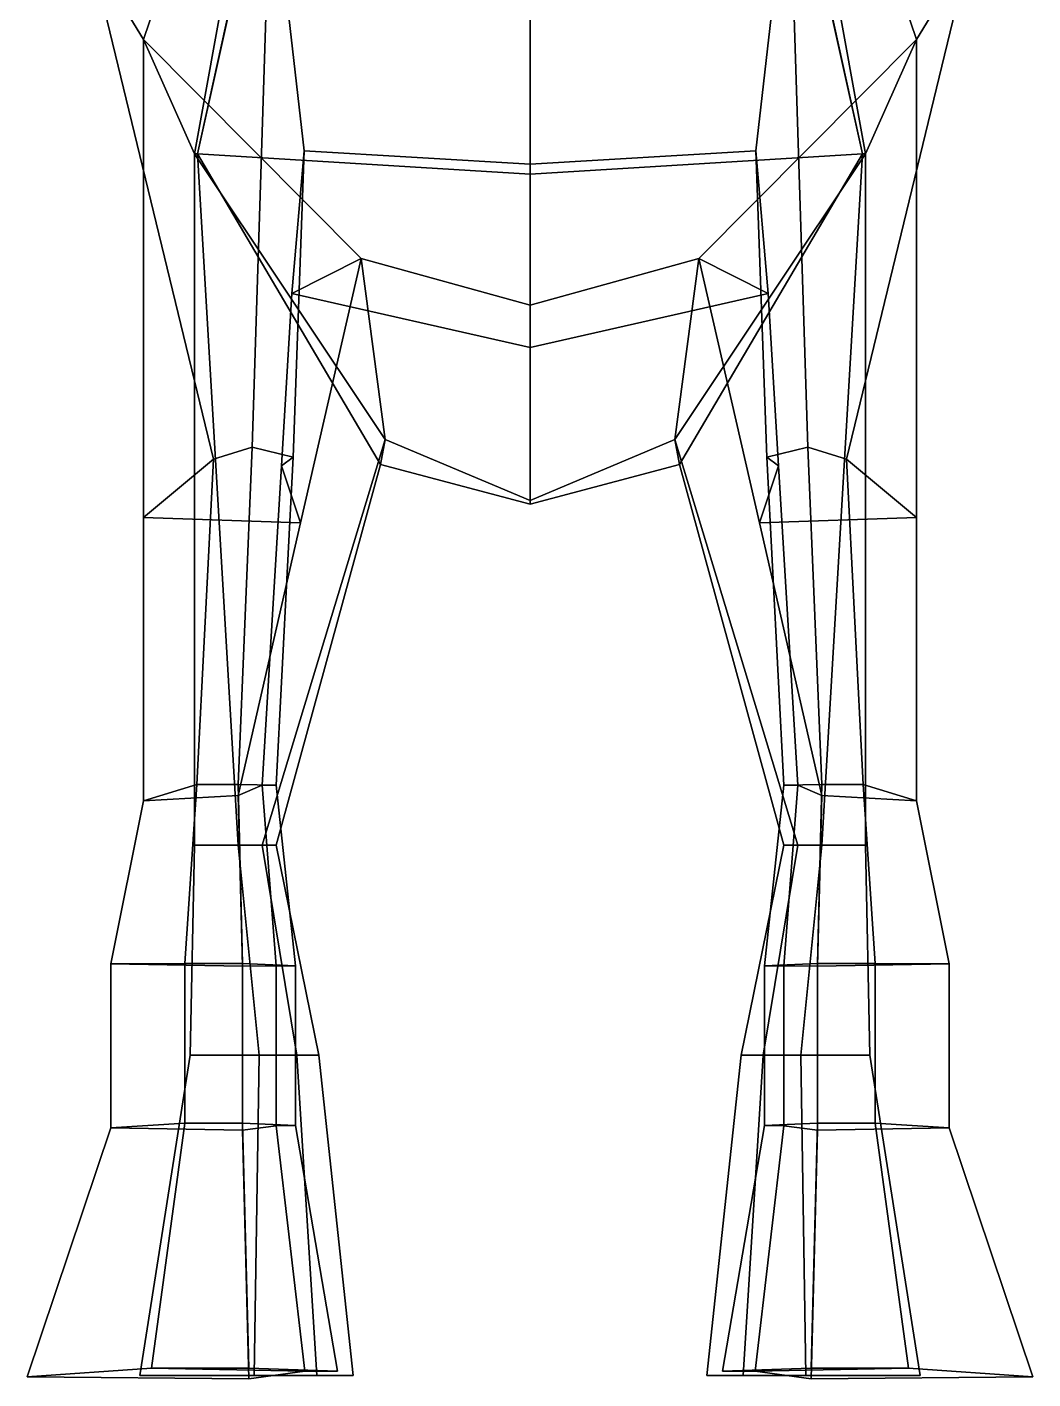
# Model space of a CAD drawing. Extents: x -89 to 89, y -151 to 298.
# Drawn here: x -85 to 85, y -151.2 to 77.1 of the extents above; entities that cross this region are included whole.
import ezdxf

# ---------------------------------------------------------------- set-up
doc = ezdxf.new("R2010")
doc.units = 0

msp = doc.modelspace()

# ---------------------------------------------------------------- linework, layer by layer
for points in [[(-56.196556, 55.719395, 145.009964), (-43.262306, 114.291443, 167.42041), (-38.360844, 151.407471, 163.629013), (-42.906624, 115.418251, 125.984535)], [(56.196556, 55.719395, 145.009964), (42.906624, 115.418251, 125.984535), (38.360844, 151.407471, 163.629013), (43.262306, 114.291443, 167.42041)], [(-49.295223, 122.11908, 22.690958), (-40.100159, 127.325584, -14.379678), (-74.194695, 89.570076, -23.743523), (-65.266708, 75.03653, 24.274269)], [(49.295223, 122.11908, 22.690958), (65.266708, 75.03653, 24.274269), (74.194695, 89.570076, -23.743523), (40.100159, 127.325584, -14.379678)], [(-65.266708, 75.03653, 24.274269), (-56.653183, 55.676239, 95.513779), (-45.408913, 117.72094, 94.560432), (-49.295223, 122.11908, 22.690958)], [(65.266708, 75.03653, 24.274269), (49.295223, 122.11908, 22.690958), (45.408913, 117.72094, 94.560432), (56.653183, 55.676239, 95.513779)], [(-56.653183, 55.676239, 95.513779), (-56.196556, 55.719395, 145.009964), (-42.906624, 115.418251, 125.984535), (-45.408913, 117.72094, 94.560432)], [(56.653183, 55.676239, 95.513779), (45.408913, 117.72094, 94.560432), (42.906624, 115.418251, 125.984535), (56.196556, 55.719395, 145.009964)], [(-56.196556, 55.719395, 145.009964), (0, 52.294697, 186.231537), (0, 79.202515, 185.943878), (-43.262306, 114.291443, 167.42041)], [(56.196556, 55.719395, 145.009964), (43.262306, 114.291443, 167.42041), (0, 79.202515, 185.943878), (0, 52.294697, 186.231537)], [(0, 53.949993, -57.654053), (-38.173256, 56.235767, -46.071136), (-43.795223, 105.466805, -50.008175), (0, 109.90554, -66.753639)], [(0, 53.949993, -57.654053), (0, 109.90554, -66.753639), (43.795223, 105.466805, -50.008175), (38.173256, 56.235767, -46.071136)], [(-43.795223, 105.466805, -50.008175), (-46.948997, 6.167488, -58.443775), (-53.469509, 4.133306, -54.061344), (-74.194695, 89.570076, -23.743523)], [(-43.795223, 105.466805, -50.008175), (-38.173256, 56.235767, -46.071136), (-39.994251, 4.470173, -54.787102), (-46.948997, 6.167488, -58.443775)], [(43.795223, 105.466805, -50.008175), (46.948997, 6.167488, -58.443775), (39.994251, 4.470173, -54.787102), (38.173256, 56.235767, -46.071136)], [(43.795223, 105.466805, -50.008175), (74.194695, 89.570076, -23.743523), (53.469509, 4.133306, -54.061344), (46.948997, 6.167488, -58.443775)], [(-65.266708, 75.03653, 24.274269), (-74.194695, 89.570076, -23.743523), (-53.469509, 4.133306, -54.061344), (-65.266708, -5.72667, 3.274007)], [(65.266708, 75.03653, 24.274269), (65.266708, -5.72667, 3.274007), (53.469509, 4.133306, -54.061344), (74.194695, 89.570076, -23.743523)], [(-28.523993, 38.000999, 24.984426), (-24.486109, 7.469818, 96.463905), (-56.653183, 55.676239, 95.513779), (-65.266708, 75.03653, 24.274269)], [(-65.266708, 75.03653, 24.274269), (-65.266708, -5.72667, 3.274007), (-38.7514, -6.642012, 8.054662), (-28.523993, 38.000999, 24.984426)], [(28.523993, 38.000999, 24.984426), (65.266708, 75.03653, 24.274269), (56.653183, 55.676239, 95.513779), (24.486109, 7.469818, 96.463905)], [(65.266708, 75.03653, 24.274269), (28.523993, 38.000999, 24.984426), (38.7514, -6.642012, 8.054662), (65.266708, -5.72667, 3.274007)], [(-49.295223, -61.071785, 133.312683), (-56.196556, 55.719395, 145.009964), (-56.653183, 55.676239, 95.513779), (-56.653183, -61.071785, 114.185379)], [(-45.257339, -61.071785, 114.61293), (-56.653183, -61.071785, 114.185379), (-56.653183, 55.676239, 95.513779), (-24.486109, 7.469818, 96.463905)], [(0, -3.471979, 145.009964), (0, 52.294697, 186.231537), (-56.196556, 55.719395, 145.009964), (-25.23435, 3.230157, 131.290817)], [(-42.906624, -61.071785, 127.897224), (-25.23435, 3.230157, 131.290817), (-56.196556, 55.719395, 145.009964), (-49.295223, -61.071785, 133.312683)], [(-39.994251, 4.470173, -54.787102), (-38.173256, 56.235767, -46.071136), (-40.233059, 32.130062, -24.363651), (-41.986279, 2.994396, -51.607712)], [(0, 23.010893, -24.15415), (-40.233059, 32.130062, -24.363651), (-38.173256, 56.235767, -46.071136), (0, 53.949993, -57.654053)], [(0, 23.010893, -24.15415), (0, 53.949993, -57.654053), (38.173256, 56.235767, -46.071136), (40.233059, 32.130062, -24.363651)], [(0, -3.471979, 145.009964), (25.23435, 3.230157, 131.290817), (56.196556, 55.719395, 145.009964), (0, 52.294697, 186.231537)], [(45.257339, -61.071785, 114.61293), (24.486109, 7.469818, 96.463905), (56.653183, 55.676239, 95.513779), (56.653183, -61.071785, 114.185379)], [(42.906624, -61.071785, 127.897224), (49.295223, -61.071785, 133.312683), (56.196556, 55.719395, 145.009964), (25.23435, 3.230157, 131.290817)], [(38.173256, 56.235767, -46.071136), (39.994251, 4.470173, -54.787102), (41.986279, 2.994396, -51.607712), (40.233059, 32.130062, -24.363651)], [(49.295223, -61.071785, 133.312683), (56.653183, -61.071785, 114.185379), (56.653183, 55.676239, 95.513779), (56.196556, 55.719395, 145.009964)], [(-38.7514, -6.642012, 8.054662), (-41.986279, 2.994396, -51.607712), (-40.233059, 32.130062, -24.363651), (-28.523993, 38.000999, 24.984426)], [(-28.523993, 38.000999, 24.984426), (-40.233059, 32.130062, -24.363651), (0, 23.010893, -24.15415), (0, 30.152712, 24.984426)], [(0, 30.152712, 24.984426), (0, -2.8281, 96.700493), (-24.486109, 7.469818, 96.463905), (-28.523993, 38.000999, 24.984426)], [(0, 30.152712, 24.984426), (28.523993, 38.000999, 24.984426), (24.486109, 7.469818, 96.463905), (0, -2.8281, 96.700493)], [(28.523993, 38.000999, 24.984426), (0, 30.152712, 24.984426), (0, 23.010893, -24.15415), (40.233059, 32.130062, -24.363651)], [(38.7514, -6.642012, 8.054662), (28.523993, 38.000999, 24.984426), (40.233059, 32.130062, -24.363651), (41.986279, 2.994396, -51.607712)], [(-45.257339, -61.071785, 114.61293), (-24.486109, 7.469818, 96.463905), (-25.23435, 3.230157, 131.290817), (-42.906624, -61.071785, 127.897224)], [(0, -2.8281, 96.700493), (0, -3.471979, 145.009964), (-25.23435, 3.230157, 131.290817), (-24.486109, 7.469818, 96.463905)], [(0, -2.8281, 96.700493), (24.486109, 7.469818, 96.463905), (25.23435, 3.230157, 131.290817), (0, -3.471979, 145.009964)], [(45.257339, -61.071785, 114.61293), (42.906624, -61.071785, 127.897224), (25.23435, 3.230157, 131.290817), (24.486109, 7.469818, 96.463905)], [(-49.295223, -50.791096, -59.052505), (-56.302471, -50.791096, -59.052505), (-53.469509, 4.133306, -54.061344), (-46.948997, 6.167488, -58.443775)], [(-46.948997, 6.167488, -58.443775), (-39.994251, 4.470173, -54.787102), (-42.906624, -50.93219, -59.052505), (-49.295223, -50.791096, -59.052505)], [(46.948997, 6.167488, -58.443775), (49.295223, -50.791096, -59.052505), (42.906624, -50.93219, -59.052505), (39.994251, 4.470173, -54.787102)], [(49.295223, -50.791096, -59.052505), (46.948997, 6.167488, -58.443775), (53.469509, 4.133306, -54.061344), (56.302471, -50.791096, -59.052505)], [(-53.469509, 4.133306, -54.061344), (-56.302471, -50.791096, -59.052505), (-65.266708, -53.563477, -9.398881), (-65.266708, -5.72667, 3.274007)], [(-45.247314, -50.939945, -59.052505), (-41.986279, 2.994396, -51.607712), (-38.7514, -6.642012, 8.054662), (-49.295223, -52.666199, -9.398881)], [(-42.906624, -50.93219, -59.052505), (-39.994251, 4.470173, -54.787102), (-41.986279, 2.994396, -51.607712), (-45.247314, -50.939945, -59.052505)], [(45.247314, -50.939945, -59.052505), (49.295223, -52.666199, -9.398881), (38.7514, -6.642012, 8.054662), (41.986279, 2.994396, -51.607712)], [(42.906624, -50.93219, -59.052505), (45.247314, -50.939945, -59.052505), (41.986279, 2.994396, -51.607712), (39.994251, 4.470173, -54.787102)], [(53.469509, 4.133306, -54.061344), (65.266708, -5.72667, 3.274007), (65.266708, -53.563477, -9.398881), (56.302471, -50.791096, -59.052505)], [(-65.266708, -5.72667, 3.274007), (-65.266708, -53.563477, -9.398881), (-49.295223, -52.666199, -9.398881), (-38.7514, -6.642012, 8.054662)], [(65.266708, -5.72667, 3.274007), (38.7514, -6.642012, 8.054662), (49.295223, -52.666199, -9.398881), (65.266708, -53.563477, -9.398881)], [(-70.834236, -81.128525, -38.768208), (-65.266708, -53.563477, -9.398881), (-56.302471, -50.791096, -59.052505), (-58.325031, -81.079384, -71.694298)], [(-58.325031, -81.079384, -71.694298), (-56.302471, -50.791096, -59.052505), (-49.295223, -50.791096, -59.052505), (-48.54673, -81.079384, -72.886246)], [(-39.631725, -81.427803, -72.531883), (-48.54673, -81.079384, -72.886246), (-49.295223, -50.791096, -59.052505), (-42.906624, -50.93219, -59.052505)], [(-48.54673, -81.49279, -38.768208), (-42.898041, -81.446922, -71.666321), (-45.247314, -50.939945, -59.052505), (-49.295223, -52.666199, -9.398881)], [(-42.898041, -81.446922, -71.666321), (-39.631725, -81.427803, -72.531883), (-42.906624, -50.93219, -59.052505), (-45.247314, -50.939945, -59.052505)], [(39.631725, -81.427803, -72.531883), (42.906624, -50.93219, -59.052505), (49.295223, -50.791096, -59.052505), (48.54673, -81.079384, -72.886246)], [(42.898041, -81.446922, -71.666321), (45.247314, -50.939945, -59.052505), (42.906624, -50.93219, -59.052505), (39.631725, -81.427803, -72.531883)], [(48.54673, -81.49279, -38.768208), (49.295223, -52.666199, -9.398881), (45.247314, -50.939945, -59.052505), (42.898041, -81.446922, -71.666321)], [(58.325031, -81.079384, -71.694298), (48.54673, -81.079384, -72.886246), (49.295223, -50.791096, -59.052505), (56.302471, -50.791096, -59.052505)], [(70.834236, -81.128525, -38.768208), (58.325031, -81.079384, -71.694298), (56.302471, -50.791096, -59.052505), (65.266708, -53.563477, -9.398881)], [(-48.54673, -81.49279, -38.768208), (-49.295223, -52.666199, -9.398881), (-65.266708, -53.563477, -9.398881), (-70.834236, -81.128525, -38.768208)], [(48.54673, -81.49279, -38.768208), (70.834236, -81.128525, -38.768208), (65.266708, -53.563477, -9.398881), (49.295223, -52.666199, -9.398881)], [(-39.380428, -96.551674, 97.956123), (-57.385864, -96.551674, 97.280579), (-56.653183, -61.071785, 114.185379), (-45.257339, -61.071785, 114.61293)], [(-45.760284, -96.551674, 127.501717), (-49.295223, -61.071785, 133.312683), (-56.653183, -61.071785, 114.185379), (-57.385864, -96.551674, 97.280579)], [(-45.760284, -96.551674, 127.501717), (-35.666298, -96.551674, 118.94529), (-42.906624, -61.071785, 127.897224), (-49.295223, -61.071785, 133.312683)], [(-35.666298, -96.551674, 118.94529), (-39.380428, -96.551674, 97.956123), (-45.257339, -61.071785, 114.61293), (-42.906624, -61.071785, 127.897224)], [(35.666298, -96.551674, 118.94529), (42.906624, -61.071785, 127.897224), (45.257339, -61.071785, 114.61293), (39.380428, -96.551674, 97.956123)], [(45.760284, -96.551674, 127.501717), (49.295223, -61.071785, 133.312683), (42.906624, -61.071785, 127.897224), (35.666298, -96.551674, 118.94529)], [(39.380428, -96.551674, 97.956123), (45.257339, -61.071785, 114.61293), (56.653183, -61.071785, 114.185379), (57.385864, -96.551674, 97.280579)], [(45.760284, -96.551674, 127.501717), (57.385864, -96.551674, 97.280579), (56.653183, -61.071785, 114.185379), (49.295223, -61.071785, 133.312683)], [(-70.834236, -108.832977, -17.76433), (-70.834236, -81.128525, -38.768208), (-58.325031, -81.079384, -71.694298), (-58.325031, -108.03894, -48.444614)], [(-48.54673, -109.197235, -17.76433), (-48.54673, -81.49279, -38.768208), (-70.834236, -81.128525, -38.768208), (-70.834236, -108.832977, -17.76433)], [(-58.325031, -108.03894, -48.444614), (-58.325031, -81.079384, -71.694298), (-48.54673, -81.079384, -72.886246), (-48.54673, -108.03894, -48.593609)], [(-39.631725, -108.425362, -48.549316), (-48.54673, -108.03894, -48.593609), (-48.54673, -81.079384, -72.886246), (-39.631725, -81.427803, -72.531883)], [(-48.54673, -109.197235, -17.76433), (-42.898041, -108.446587, -48.441116), (-42.898041, -81.446922, -71.666321), (-48.54673, -81.49279, -38.768208)], [(-42.898041, -108.446587, -48.441116), (-39.631725, -108.425362, -48.549316), (-39.631725, -81.427803, -72.531883), (-42.898041, -81.446922, -71.666321)], [(39.631725, -108.425362, -48.549316), (39.631725, -81.427803, -72.531883), (48.54673, -81.079384, -72.886246), (48.54673, -108.03894, -48.593609)], [(42.898041, -108.446587, -48.441116), (42.898041, -81.446922, -71.666321), (39.631725, -81.427803, -72.531883), (39.631725, -108.425362, -48.549316)], [(48.54673, -109.197235, -17.76433), (48.54673, -81.49279, -38.768208), (42.898041, -81.446922, -71.666321), (42.898041, -108.446587, -48.441116)], [(58.325031, -108.03894, -48.444614), (48.54673, -108.03894, -48.593609), (48.54673, -81.079384, -72.886246), (58.325031, -81.079384, -71.694298)], [(48.54673, -109.197235, -17.76433), (70.834236, -108.832977, -17.76433), (70.834236, -81.128525, -38.768208), (48.54673, -81.49279, -38.768208)], [(70.834236, -108.832977, -17.76433), (58.325031, -108.03894, -48.444614), (58.325031, -81.079384, -71.694298), (70.834236, -81.128525, -38.768208)], [(-36.034225, -150.661942, 97.794746), (-65.923241, -150.661942, 96.585533), (-57.385864, -96.551674, 97.280579), (-39.380428, -96.551674, 97.956123)], [(-46.624783, -150.661942, 150.681351), (-45.760284, -96.551674, 127.501717), (-57.385864, -96.551674, 97.280579), (-65.923241, -150.661942, 96.585533)], [(-46.624783, -150.661942, 150.681351), (-29.868767, -150.661942, 135.365356), (-35.666298, -96.551674, 118.94529), (-45.760284, -96.551674, 127.501717)], [(-29.868767, -150.661942, 135.365356), (-36.034225, -150.661942, 97.794746), (-39.380428, -96.551674, 97.956123), (-35.666298, -96.551674, 118.94529)], [(29.868767, -150.661942, 135.365356), (35.666298, -96.551674, 118.94529), (39.380428, -96.551674, 97.956123), (36.034225, -150.661942, 97.794746)], [(46.624783, -150.661942, 150.681351), (45.760284, -96.551674, 127.501717), (35.666298, -96.551674, 118.94529), (29.868767, -150.661942, 135.365356)], [(36.034225, -150.661942, 97.794746), (39.380428, -96.551674, 97.956123), (57.385864, -96.551674, 97.280579), (65.923241, -150.661942, 96.585533)], [(46.624783, -150.661942, 150.681351), (65.923241, -150.661942, 96.585533), (57.385864, -96.551674, 97.280579), (45.760284, -96.551674, 127.501717)], [(-84.967278, -150.886948, 25.625065), (-70.834236, -108.832977, -17.76433), (-58.325031, -108.03894, -48.444614), (-63.951813, -149.428482, -44.216232)], [(-47.524258, -151.225952, 25.625065), (-48.54673, -109.197235, -17.76433), (-70.834236, -108.832977, -17.76433), (-84.967278, -150.886948, 25.625065)], [(-63.951813, -149.428482, -44.216232), (-58.325031, -108.03894, -48.444614), (-48.54673, -108.03894, -48.593609), (-47.524258, -149.428482, -44.941952)], [(-32.547047, -149.885391, -44.726196), (-47.524258, -149.428482, -44.941952), (-48.54673, -108.03894, -48.593609), (-39.631725, -108.425362, -48.549316)], [(-47.524258, -151.225952, 25.625065), (-38.034466, -149.910507, -44.1992), (-42.898041, -108.446587, -48.441116), (-48.54673, -109.197235, -17.76433)], [(-38.034466, -149.910507, -44.1992), (-32.547047, -149.885391, -44.726196), (-39.631725, -108.425362, -48.549316), (-42.898041, -108.446587, -48.441116)], [(32.547047, -149.885391, -44.726196), (39.631725, -108.425362, -48.549316), (48.54673, -108.03894, -48.593609), (47.524258, -149.428482, -44.941952)], [(38.034466, -149.910507, -44.1992), (42.898041, -108.446587, -48.441116), (39.631725, -108.425362, -48.549316), (32.547047, -149.885391, -44.726196)], [(47.524258, -151.225952, 25.625065), (48.54673, -109.197235, -17.76433), (42.898041, -108.446587, -48.441116), (38.034466, -149.910507, -44.1992)], [(63.951813, -149.428482, -44.216232), (47.524258, -149.428482, -44.941952), (48.54673, -108.03894, -48.593609), (58.325031, -108.03894, -48.444614)], [(47.524258, -151.225952, 25.625065), (84.967278, -150.886948, 25.625065), (70.834236, -108.832977, -17.76433), (48.54673, -109.197235, -17.76433)], [(84.967278, -150.886948, 25.625065), (63.951813, -149.428482, -44.216232), (58.325031, -108.03894, -48.444614), (70.834236, -108.832977, -17.76433)], [(-84.967278, -150.886948, 25.625065), (-63.951813, -149.428482, -44.216232), (-38.034466, -149.910507, -44.1992), (-47.524258, -151.225952, 25.625065)], [(-65.923241, -150.661942, 96.585533), (-36.034225, -150.661942, 97.794746), (-29.868767, -150.661942, 135.365356), (-46.624783, -150.661942, 150.681351)], [(-63.951813, -149.428482, -44.216232), (-47.524258, -149.428482, -44.941952), (-32.547047, -149.885391, -44.726196), (-38.034466, -149.910507, -44.1992)], [(65.923241, -150.661942, 96.585533), (46.624783, -150.661942, 150.681351), (29.868767, -150.661942, 135.365356), (36.034225, -150.661942, 97.794746)], [(63.951813, -149.428482, -44.216232), (38.034466, -149.910507, -44.1992), (32.547047, -149.885391, -44.726196), (47.524258, -149.428482, -44.941952)], [(84.967278, -150.886948, 25.625065), (47.524258, -151.225952, 25.625065), (38.034466, -149.910507, -44.1992), (63.951813, -149.428482, -44.216232)]]:
    msp.add_3dface(points)

doc.saveas('drawing.dxf')
